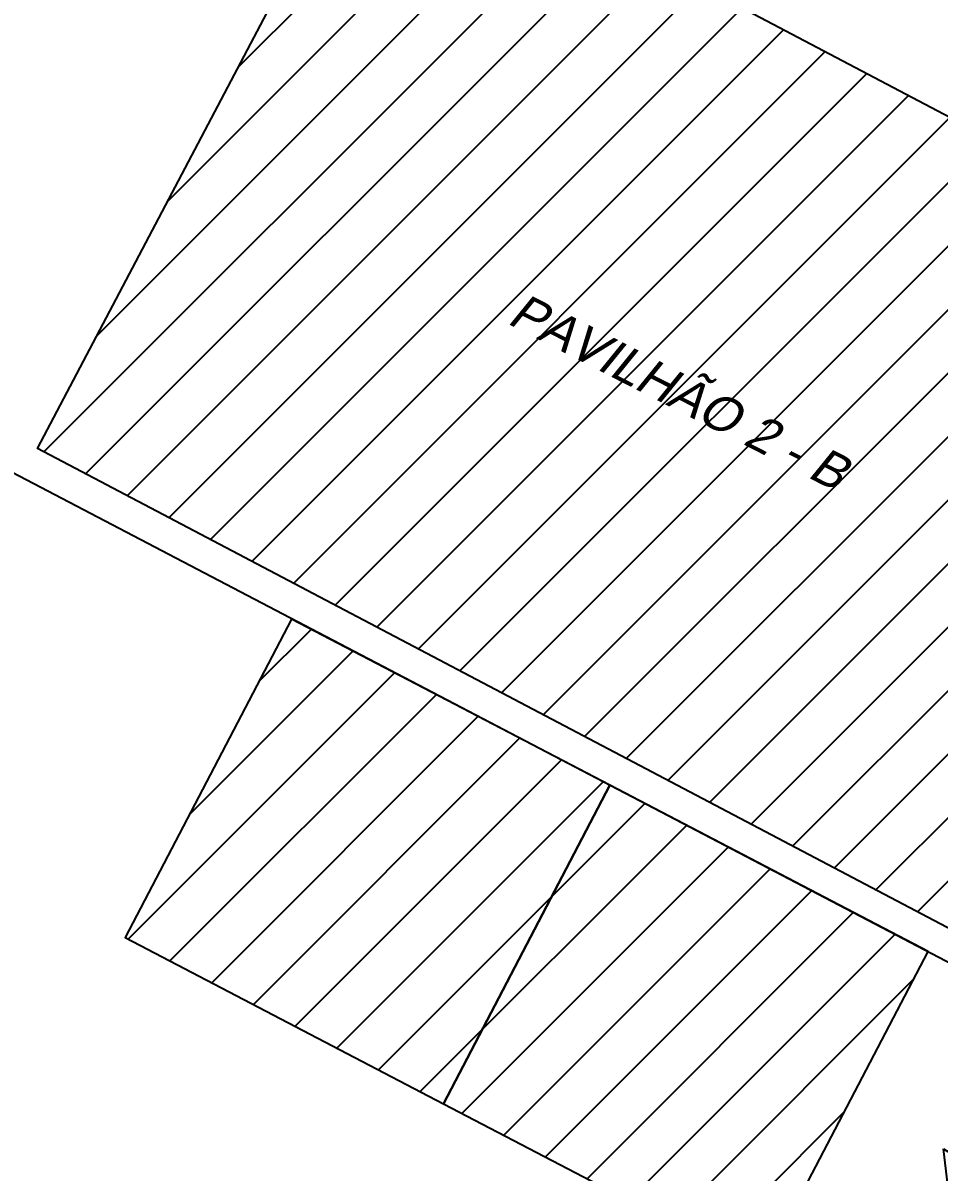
# Model space of a CAD drawing. Header units: metres. Extents: x 2113 to 5678, y -2764 to 956.
# Drawn here: x 2556.78 to 2582.29, y -1654.06 to -1622.07 of the extents above; entities that cross this region are included whole.
import ezdxf

# ---------------------------------------------------------------- set-up
doc = ezdxf.new("R2010")
doc.units = ezdxf.units.M
doc.header["$MEASUREMENT"] = 0
for name, color, linetype in [('_SETOR B', 5, 'Continuous'), ('_SETOR F', 30, 'Continuous'), ('TELHADO', 6, 'Continuous'), ('TXT_QUADRAFISCAL_5000', 7, 'Continuous')]:
    doc.layers.add(name, color=color, linetype=linetype)
doc.styles.add('util2000', font='arial.ttf', dxfattribs={"oblique": 12.000028})

# ---------------------------------------------------------------- blocks, each defined once
blk = doc.blocks.new('Setaxr01')
for p, q in [((1500, 0), (925, 450)), ((925, 450), (925, 175)), ((925, 175), (0, 175)), ((0, 175), (0, -175)), ((1500, 0), (925, -450)), ((925, -175), (0, -175)), ((925, -450), (925, -175))]:
    blk.add_line(p, q)

msp = doc.modelspace()

# ---------------------------------------------------------------- hatches: boundary and pattern name
at = {"layer": '_SETOR B'}
h = msp.add_hatch(dxfattribs=at)
h.set_pattern_fill('ANSI31', color=256, scale=10)
h.paths.add_polyline_path([(2566.502, -1616.219), (2557.184, -1633.916), (2583.73, -1647.892), (2593.047, -1630.195)])
h.paths.add_polyline_path([(2569.623, -1630.722), (2579.127, -1635.585), (2580.554, -1633.829), (2571.05, -1628.966)], flags=24)
at = {"layer": '_SETOR F'}
h = msp.add_hatch(dxfattribs=at)
h.set_pattern_fill('ANSI31', color=256, scale=10)
h.paths.add_polyline_path([(2573.119, -1643.292), (2564.255, -1638.664), (2559.626, -1647.529), (2568.491, -1652.157)])
h.paths.add_polyline_path([(2581.98, -1647.928), (2573.119, -1643.292), (2568.491, -1652.157), (2577.356, -1656.785)])
h.paths.add_polyline_path([(2598.284, -1656.458), (2589.419, -1651.83), (2584.791, -1660.695), (2593.655, -1665.323)])
h.paths.add_polyline_path([(2607.144, -1661.094), (2598.284, -1656.458), (2593.655, -1665.323), (2602.52, -1669.951)])

# ---------------------------------------------------------------- linework, layer by layer
msp.add_lwpolyline([(2617.609, -1666.569), (2551.312, -1631.883)])
at = {"layer": '_SETOR B', "flags": 128}
msp.add_lwpolyline([(2566.502, -1616.219), (2593.047, -1630.195), (2583.73, -1647.892), (2557.184, -1633.916), (2566.502, -1616.219)], dxfattribs=at)
at = {"layer": '_SETOR F'}
for points in [[(2573.119, -1643.292), (2564.255, -1638.664), (2559.626, -1647.529), (2568.491, -1652.157)], [(2581.984, -1647.92), (2573.119, -1643.292), (2568.491, -1652.157), (2577.356, -1656.785)]]:
    msp.add_lwpolyline(points, close=True, dxfattribs=at)
at = {"layer": 'TXT_QUADRAFISCAL_5000', "lineweight": 100}
msp.add_circle((2591.411, -1762.719), 237.953, dxfattribs=at)
msp.add_circle((2591.411, -1762.719), 237.953, dxfattribs=at)

# ---------------------------------------------------------------- block references
at = {"layer": 'TELHADO', "lineweight": 40, "xscale": 0.002370589168496263, "yscale": 0.002370589168496263, "zscale": 0.002370589168496263, "rotation": 238.5711005856496}
msp.add_blockref('Setaxr01', (2584.466, -1652.099), dxfattribs=at)

# ---------------------------------------------------------------- texts
at = {"layer": '_SETOR B', "insert": (2570.221, -1630.43), "char_height": 0.7, "width": 14.71461, "attachment_point": 7, "rotation": 332.9023, "style": 'util2000'}
msp.add_mtext('{\\f@Arial Unicode MS|b0|i0|c0|p34;\\P\\H1.4286x;PAVILHÃO 2 - B}', dxfattribs=at)

doc.saveas('drawing.dxf')
